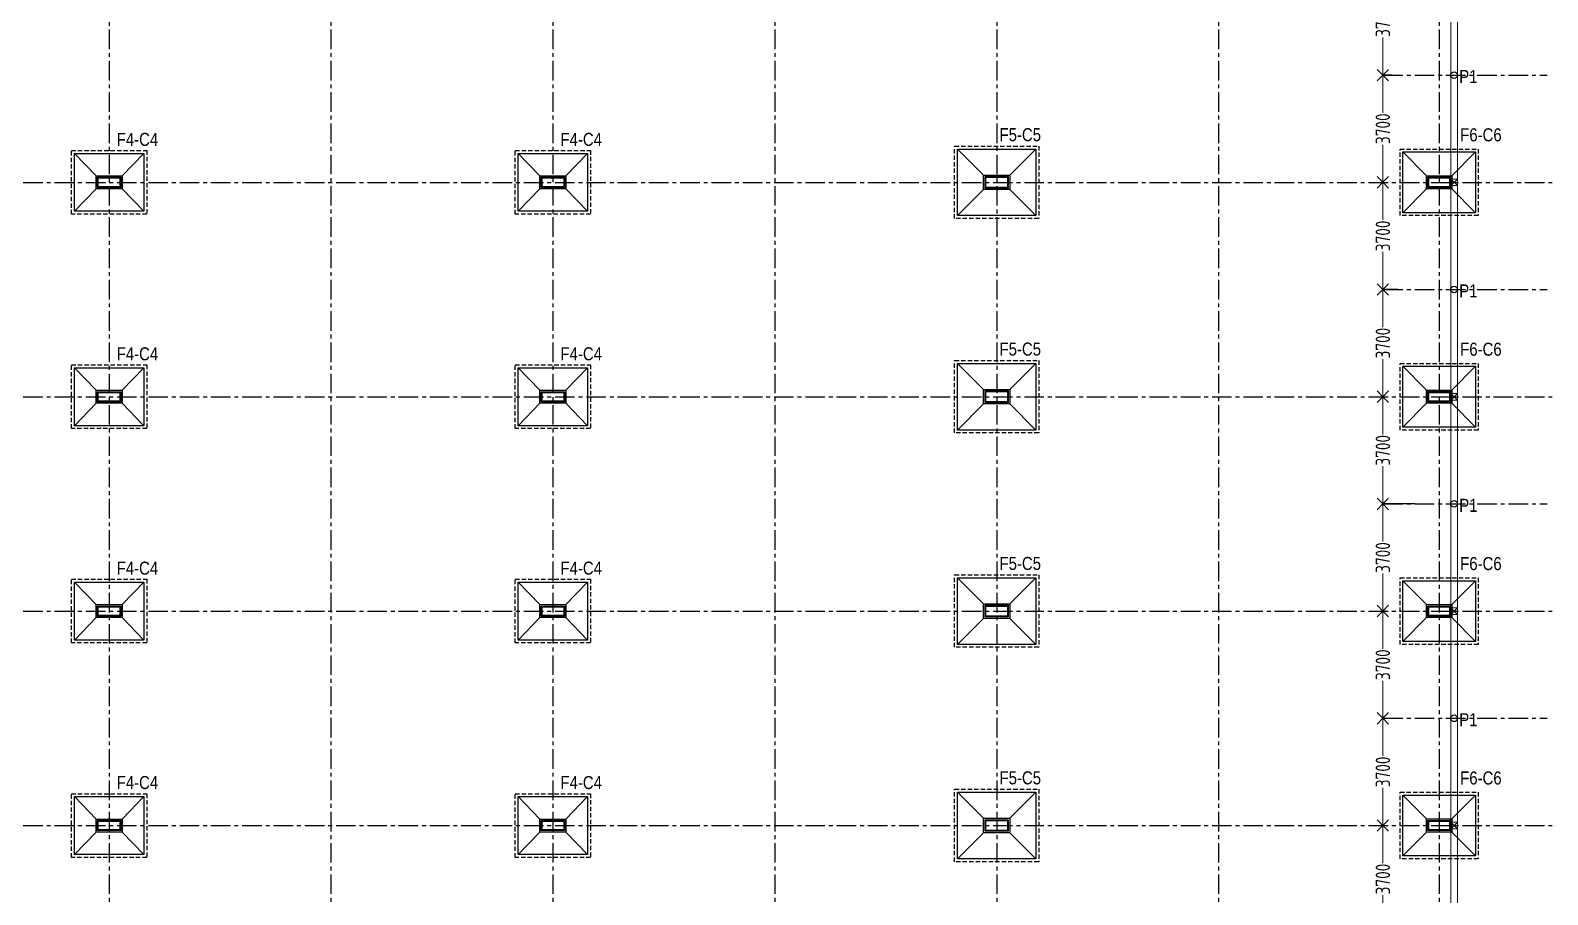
# Model space of a CAD drawing. Header units: inches. Extents: x -605 to 2991212, y -2872845 to 0.
# Drawn here: x 2309579 to 2361959, y -2674737 to -2644904 of the extents above; entities that cross this region are included whole.
import ezdxf

# ---------------------------------------------------------------- set-up
doc = ezdxf.new("R2010")
doc.units = ezdxf.units.IN
doc.header["$LTSCALE"] = 600
doc.header["$MEASUREMENT"] = 0
doc.linetypes.add('CENTER', pattern=[2, 1.25, -0.25, 0.25, -0.25])
doc.linetypes.add('DASHED2', pattern=[0.375, 0.25, -0.125])
for name, color, linetype, lineweight in [('PV_MASONRY', 10, 'Continuous', 0), ('PV_TEXT_ROMANS', 7, 'Continuous', 0), ('rDIMension', 1, 'Continuous', 18), ('rRCC 2', 40, 'Continuous', 15)]:
    doc.layers.add(name, color=color, linetype=linetype, lineweight=lineweight)
doc.layers.add('SnT-CENTER2', color=8, linetype='CENTER')
doc.styles.add('DIM', font='geniso.shx', dxfattribs={"width": 0.85})
doc.styles.add('J.P', font='ARIALN.TTF')
doc.dimstyles.new('ST-100', dxfattribs={"dimscale": 100, "dimtxt": 2.5, "dimasz": 2, "dimexe": 0.18, "dimexo": 0.0625, "dimgap": 0.2, "dimtad": 0, "dimdec": 0, "dimzin": 0, "dimdsep": 46, "dimtxsty": 'DIM', "dimblk": 'OPEN90', "dimcen": 0.09, "dimclrd": 256, "dimclrt": 7, "dimadec": 0, "dimazin": 0, "dimtfac": 1, "dimtdec": 0, "dimtofl": 0, "dimtmove": 0, "dimatfit": 3, "dimldrblk": 'OPEN90', "dimfxl": 1, "dimtolj": 1, "dimtzin": 0, "dimlwd": -1, "dimarcsym": 0})

# ---------------------------------------------------------------- blocks, each defined once
blk = doc.blocks.new('_Open90')
at = {"color": 0, "linetype": 'ByBlock', "lineweight": -2}
for p, q in [((0, 0), (-1, 0)), ((-0.5, 0.5), (0, 0)), ((0, 0), (-0.5, -0.5))]:
    blk.add_line(p, q, dxfattribs=at)
blk = doc.blocks.new('*D1405')
at = {"layer": 'Defpoints', "color": 0, "linetype": 'ByBlock'}
for p in [(2356156, -2672350), (2356270, -2672350), (2356515, -2676050)]:
    blk.add_point(p, dxfattribs=at)
at = {"layer": 'rDIMension', "color": 0, "linetype": 'ByBlock', "lineweight": -2}
for p, q in [((2356156, -2672350), (2356270, -2672350)), ((2356515, -2676050), (2356270, -2676050))]:
    blk.add_line(p, q, dxfattribs=at)
at = {"layer": 'rDIMension'}
for p, q in [((2356270, -2672750), (2356270, -2673649)), ((2356270, -2675650), (2356270, -2674752))]:
    blk.add_line(p, q, dxfattribs=at)
at = {"layer": 'rDIMension', "linetype": 'ByBlock', "xscale": 400, "yscale": 400, "zscale": 400}
for p, rotation in [((2356270, -2672350), 90), ((2356270, -2676050), 270)]:
    blk.add_blockref('_Open90', p, dxfattribs=dict(at, rotation=rotation))
at = {"layer": 'rDIMension', "color": 7, "linetype": 'ByBlock', "insert": (2356270, -2674200), "char_height": 500, "attachment_point": 5, "rotation": 90, "style": 'DIM'}
blk.add_mtext('\\A1;3700', dxfattribs=at)
blk = doc.blocks.new('*D1406')
at = {"layer": 'Defpoints', "color": 0, "linetype": 'ByBlock'}
for p in [(2356270, -2668650), (2356289, -2668650), (2356156, -2672350)]:
    blk.add_point(p, dxfattribs=at)
at = {"layer": 'rDIMension', "color": 0, "linetype": 'ByBlock', "lineweight": -2}
for p, q in [((2356289, -2668650), (2356270, -2668650)), ((2356156, -2672350), (2356270, -2672350))]:
    blk.add_line(p, q, dxfattribs=at)
at = {"layer": 'rDIMension'}
for p, q in [((2356270, -2669050), (2356270, -2669949)), ((2356270, -2671950), (2356270, -2671052))]:
    blk.add_line(p, q, dxfattribs=at)
at = {"layer": 'rDIMension', "linetype": 'ByBlock', "xscale": 400, "yscale": 400, "zscale": 400}
for p, rotation in [((2356270, -2668650), 90), ((2356270, -2672350), 270)]:
    blk.add_blockref('_Open90', p, dxfattribs=dict(at, rotation=rotation))
at = {"layer": 'rDIMension', "color": 7, "linetype": 'ByBlock', "insert": (2356270, -2670500), "char_height": 500, "attachment_point": 5, "rotation": 90, "style": 'DIM'}
blk.add_mtext('\\A1;3700', dxfattribs=at)
blk = doc.blocks.new('*D1407')
at = {"layer": 'Defpoints', "color": 0, "linetype": 'ByBlock'}
for p in [(2356270, -2664950), (2356270, -2664950), (2356289, -2668650)]:
    blk.add_point(p, dxfattribs=at)
at = {"layer": 'rDIMension', "color": 0, "linetype": 'ByBlock', "lineweight": -2}
for p, q in [((2356270, -2664950), (2356270, -2664950)), ((2356289, -2668650), (2356270, -2668650))]:
    blk.add_line(p, q, dxfattribs=at)
at = {"layer": 'rDIMension'}
for p, q in [((2356270, -2665350), (2356270, -2666249)), ((2356270, -2668250), (2356270, -2667352))]:
    blk.add_line(p, q, dxfattribs=at)
at = {"layer": 'rDIMension', "linetype": 'ByBlock', "xscale": 400, "yscale": 400, "zscale": 400}
for p, rotation in [((2356270, -2664950), 90), ((2356270, -2668650), 270)]:
    blk.add_blockref('_Open90', p, dxfattribs=dict(at, rotation=rotation))
at = {"layer": 'rDIMension', "color": 7, "linetype": 'ByBlock', "insert": (2356270, -2666800), "char_height": 500, "attachment_point": 5, "rotation": 90, "style": 'DIM'}
blk.add_mtext('\\A1;3700', dxfattribs=at)
blk = doc.blocks.new('*D1408')
at = {"layer": 'Defpoints', "color": 0, "linetype": 'ByBlock'}
for p in [(2356270, -2661250), (2357378, -2661250), (2356270, -2664950)]:
    blk.add_point(p, dxfattribs=at)
at = {"layer": 'rDIMension', "color": 0, "linetype": 'ByBlock', "lineweight": -2}
for p, q in [((2357378, -2661250), (2356270, -2661250)), ((2356270, -2664950), (2356270, -2664950))]:
    blk.add_line(p, q, dxfattribs=at)
at = {"layer": 'rDIMension'}
for p, q in [((2356270, -2661650), (2356270, -2662549)), ((2356270, -2664550), (2356270, -2663652))]:
    blk.add_line(p, q, dxfattribs=at)
at = {"layer": 'rDIMension', "linetype": 'ByBlock', "xscale": 400, "yscale": 400, "zscale": 400}
for p, rotation in [((2356270, -2661250), 90), ((2356270, -2664950), 270)]:
    blk.add_blockref('_Open90', p, dxfattribs=dict(at, rotation=rotation))
at = {"layer": 'rDIMension', "color": 7, "linetype": 'ByBlock', "insert": (2356270, -2663100), "char_height": 500, "attachment_point": 5, "rotation": 90, "style": 'DIM'}
blk.add_mtext('\\A1;3700', dxfattribs=at)
blk = doc.blocks.new('*D1409')
at = {"layer": 'Defpoints', "color": 0, "linetype": 'ByBlock'}
for p in [(2356270, -2657550), (2356270, -2657550), (2357378, -2661250)]:
    blk.add_point(p, dxfattribs=at)
at = {"layer": 'rDIMension', "color": 0, "linetype": 'ByBlock', "lineweight": -2}
for p, q in [((2356270, -2657550), (2356270, -2657550)), ((2357378, -2661250), (2356270, -2661250))]:
    blk.add_line(p, q, dxfattribs=at)
at = {"layer": 'rDIMension'}
for p, q in [((2356270, -2657950), (2356270, -2658849)), ((2356270, -2660850), (2356270, -2659952))]:
    blk.add_line(p, q, dxfattribs=at)
at = {"layer": 'rDIMension', "linetype": 'ByBlock', "xscale": 400, "yscale": 400, "zscale": 400}
for p, rotation in [((2356270, -2657550), 90), ((2356270, -2661250), 270)]:
    blk.add_blockref('_Open90', p, dxfattribs=dict(at, rotation=rotation))
at = {"layer": 'rDIMension', "color": 7, "linetype": 'ByBlock', "insert": (2356270, -2659400), "char_height": 500, "attachment_point": 5, "rotation": 90, "style": 'DIM'}
blk.add_mtext('\\A1;3700', dxfattribs=at)
blk = doc.blocks.new('*D1410')
at = {"layer": 'Defpoints', "color": 0, "linetype": 'ByBlock'}
for p in [(2356270, -2653850), (2356790, -2653850), (2356270, -2657550)]:
    blk.add_point(p, dxfattribs=at)
at = {"layer": 'rDIMension', "color": 0, "linetype": 'ByBlock', "lineweight": -2}
for p, q in [((2356790, -2653850), (2356270, -2653850)), ((2356270, -2657550), (2356270, -2657550))]:
    blk.add_line(p, q, dxfattribs=at)
at = {"layer": 'rDIMension'}
for p, q in [((2356270, -2654250), (2356270, -2655149)), ((2356270, -2657150), (2356270, -2656252))]:
    blk.add_line(p, q, dxfattribs=at)
at = {"layer": 'rDIMension', "linetype": 'ByBlock', "xscale": 400, "yscale": 400, "zscale": 400}
for p, rotation in [((2356270, -2653850), 90), ((2356270, -2657550), 270)]:
    blk.add_blockref('_Open90', p, dxfattribs=dict(at, rotation=rotation))
at = {"layer": 'rDIMension', "color": 7, "linetype": 'ByBlock', "insert": (2356270, -2655700), "char_height": 500, "attachment_point": 5, "rotation": 90, "style": 'DIM'}
blk.add_mtext('\\A1;3700', dxfattribs=at)
blk = doc.blocks.new('*D1411')
at = {"layer": 'Defpoints', "color": 0, "linetype": 'ByBlock'}
for p in [(2356270, -2650150), (2356270, -2650150), (2356790, -2653850)]:
    blk.add_point(p, dxfattribs=at)
at = {"layer": 'rDIMension', "color": 0, "linetype": 'ByBlock', "lineweight": -2}
for p, q in [((2356270, -2650150), (2356270, -2650150)), ((2356790, -2653850), (2356270, -2653850))]:
    blk.add_line(p, q, dxfattribs=at)
at = {"layer": 'rDIMension'}
for p, q in [((2356270, -2650550), (2356270, -2651449)), ((2356270, -2653450), (2356270, -2652552))]:
    blk.add_line(p, q, dxfattribs=at)
at = {"layer": 'rDIMension', "linetype": 'ByBlock', "xscale": 400, "yscale": 400, "zscale": 400}
for p, rotation in [((2356270, -2650150), 90), ((2356270, -2653850), 270)]:
    blk.add_blockref('_Open90', p, dxfattribs=dict(at, rotation=rotation))
at = {"layer": 'rDIMension', "color": 7, "linetype": 'ByBlock', "insert": (2356270, -2652000), "char_height": 500, "attachment_point": 5, "rotation": 90, "style": 'DIM'}
blk.add_mtext('\\A1;3700', dxfattribs=at)
blk = doc.blocks.new('*D1412')
at = {"layer": 'Defpoints', "color": 0, "linetype": 'ByBlock'}
for p in [(2356270, -2646450), (2356589, -2646450), (2356270, -2650150)]:
    blk.add_point(p, dxfattribs=at)
at = {"layer": 'rDIMension', "color": 0, "linetype": 'ByBlock', "lineweight": -2}
for p, q in [((2356589, -2646450), (2356270, -2646450)), ((2356270, -2650150), (2356270, -2650150))]:
    blk.add_line(p, q, dxfattribs=at)
at = {"layer": 'rDIMension'}
for p, q in [((2356270, -2646850), (2356270, -2647749)), ((2356270, -2649750), (2356270, -2648852))]:
    blk.add_line(p, q, dxfattribs=at)
at = {"layer": 'rDIMension', "linetype": 'ByBlock', "xscale": 400, "yscale": 400, "zscale": 400}
for p, rotation in [((2356270, -2646450), 90), ((2356270, -2650150), 270)]:
    blk.add_blockref('_Open90', p, dxfattribs=dict(at, rotation=rotation))
at = {"layer": 'rDIMension', "color": 7, "linetype": 'ByBlock', "insert": (2356270, -2648300), "char_height": 500, "attachment_point": 5, "rotation": 90, "style": 'DIM'}
blk.add_mtext('\\A1;3700', dxfattribs=at)
blk = doc.blocks.new('*D1413')
at = {"layer": 'Defpoints', "color": 0, "linetype": 'ByBlock'}
for p in [(2356270, -2642750), (2356270, -2642750), (2356589, -2646450)]:
    blk.add_point(p, dxfattribs=at)
at = {"layer": 'rDIMension', "color": 0, "linetype": 'ByBlock', "lineweight": -2}
for p, q in [((2356270, -2642750), (2356270, -2642750)), ((2356589, -2646450), (2356270, -2646450))]:
    blk.add_line(p, q, dxfattribs=at)
at = {"layer": 'rDIMension'}
for p, q in [((2356270, -2643150), (2356270, -2644049)), ((2356270, -2646050), (2356270, -2645152))]:
    blk.add_line(p, q, dxfattribs=at)
at = {"layer": 'rDIMension', "linetype": 'ByBlock', "xscale": 400, "yscale": 400, "zscale": 400}
for p, rotation in [((2356270, -2642750), 90), ((2356270, -2646450), 270)]:
    blk.add_blockref('_Open90', p, dxfattribs=dict(at, rotation=rotation))
at = {"layer": 'rDIMension', "color": 7, "linetype": 'ByBlock', "insert": (2356270, -2644600), "char_height": 500, "attachment_point": 5, "rotation": 90, "style": 'DIM'}
blk.add_mtext('\\A1;3700', dxfattribs=at)
blk = doc.blocks.new('*D1444')
at = {"layer": 'Defpoints', "color": 0, "linetype": 'ByBlock'}
for p in [(2358843, -2629990), (2364974, -2629990), (2358843, -2717112)]:
    blk.add_point(p, dxfattribs=at)
at = {"layer": 'rDIMension', "color": 0, "linetype": 'ByBlock', "lineweight": -2}
for p, q in [((2358843, -2629990), (2364974, -2629990)), ((2358843, -2717112), (2364974, -2717112))]:
    blk.add_line(p, q, dxfattribs=at)
at = {"layer": 'rDIMension'}
for p, q in [((2364974, -2630390), (2364974, -2672320)), ((2364974, -2716712), (2364974, -2674782))]:
    blk.add_line(p, q, dxfattribs=at)
at = {"layer": 'rDIMension', "linetype": 'ByBlock', "xscale": 400, "yscale": 400, "zscale": 400}
for p, rotation in [((2364974, -2629990), 90), ((2364974, -2717112), 270)]:
    blk.add_blockref('_Open90', p, dxfattribs=dict(at, rotation=rotation))
at = {"layer": 'rDIMension', "color": 7, "linetype": 'ByBlock', "insert": (2364974, -2673551), "char_height": 500, "attachment_point": 5, "rotation": 90, "style": 'DIM'}
blk.add_mtext('\\A1;87122 O/O', dxfattribs=at)

msp = doc.modelspace()

# ---------------------------------------------------------------- linework, layer by layer
at = {"color": 7, "linetype": 'DASHED2'}
for points in [[(2310998.1, -2649050.4), (2313598.1, -2649050.4), (2313598.1, -2651250.4), (2310998.1, -2651250.4)], [(2326318.1, -2649050.4), (2328918.1, -2649050.4), (2328918.1, -2651250.4), (2326318.1, -2651250.4)], [(2341488.1, -2648900.4), (2344388.1, -2648900.4), (2344388.1, -2651400.4), (2341488.1, -2651400.4)], [(2359563.1, -2649000.4), (2359563.1, -2651300.4), (2356863.1, -2651300.4), (2356863.1, -2649000.4)], [(2310998.1, -2656452), (2313598.1, -2656452), (2313598.1, -2658652), (2310998.1, -2658652)], [(2326318.1, -2656452), (2328918.1, -2656452), (2328918.1, -2658652), (2326318.1, -2658652)], [(2341488.1, -2656300.4), (2344388.1, -2656300.4), (2344388.1, -2658800.4), (2341488.1, -2658800.4)], [(2359563.1, -2656400.4), (2359563.1, -2658700.4), (2356863.1, -2658700.4), (2356863.1, -2656400.4)], [(2310998.1, -2663850.4), (2313598.1, -2663850.4), (2313598.1, -2666050.4), (2310998.1, -2666050.4)], [(2326318.1, -2663850.4), (2328918.1, -2663850.4), (2328918.1, -2666050.4), (2326318.1, -2666050.4)], [(2341488.1, -2663700.4), (2344388.1, -2663700.4), (2344388.1, -2666200.4), (2341488.1, -2666200.4)], [(2359563.1, -2663800.4), (2359563.1, -2666100.4), (2356863.1, -2666100.4), (2356863.1, -2663800.4)], [(2310998.1, -2671252), (2313598.1, -2671252), (2313598.1, -2673452), (2310998.1, -2673452)], [(2326318.1, -2671252), (2328918.1, -2671252), (2328918.1, -2673452), (2326318.1, -2673452)], [(2341488.1, -2671100.4), (2344388.1, -2671100.4), (2344388.1, -2673600.4), (2341488.1, -2673600.4)], [(2359563.1, -2671200.4), (2359563.1, -2673500.4), (2356863.1, -2673500.4), (2356863.1, -2671200.4)]]:
    msp.add_lwpolyline(points, close=True, dxfattribs=at)
at = {"color": 1, "linetype": 'ByBlock'}
for points in [[(2311098.1, -2649150.4), (2313498.1, -2649150.4), (2313498.1, -2651150.4), (2311098.1, -2651150.4)], [(2326418.1, -2649150.4), (2328818.1, -2649150.4), (2328818.1, -2651150.4), (2326418.1, -2651150.4)], [(2341588.1, -2649000.4), (2344288.1, -2649000.4), (2344288.1, -2651300.4), (2341588.1, -2651300.4)], [(2359463.1, -2649100.4), (2359463.1, -2651200.4), (2356963.1, -2651200.4), (2356963.1, -2649100.4)], [(2311848.1, -2649925.4), (2312748.1, -2649925.4), (2312748.1, -2650375.4), (2311848.1, -2650375.4)], [(2327168.1, -2649925.4), (2328068.1, -2649925.4), (2328068.1, -2650375.4), (2327168.1, -2650375.4)], [(2342488.1, -2649900.4), (2343388.1, -2649900.4), (2343388.1, -2650400.4), (2342488.1, -2650400.4)], [(2357778.1, -2649925.4), (2358648.1, -2649925.4), (2358648.1, -2650375.4), (2357778.1, -2650375.4)], [(2311098.1, -2656552), (2313498.1, -2656552), (2313498.1, -2658552), (2311098.1, -2658552)], [(2326418.1, -2656552), (2328818.1, -2656552), (2328818.1, -2658552), (2326418.1, -2658552)], [(2341588.1, -2656400.4), (2344288.1, -2656400.4), (2344288.1, -2658700.4), (2341588.1, -2658700.4)], [(2359463.1, -2656500.4), (2359463.1, -2658600.4), (2356963.1, -2658600.4), (2356963.1, -2656500.4)], [(2311848.1, -2657327), (2312748.1, -2657327), (2312748.1, -2657777), (2311848.1, -2657777)], [(2327168.1, -2657327), (2328068.1, -2657327), (2328068.1, -2657777), (2327168.1, -2657777)], [(2342488.1, -2657300.4), (2343388.1, -2657300.4), (2343388.1, -2657800.4), (2342488.1, -2657800.4)], [(2357778.1, -2657325.4), (2358648.1, -2657325.4), (2358648.1, -2657775.4), (2357778.1, -2657775.4)], [(2311098.1, -2663950.4), (2313498.1, -2663950.4), (2313498.1, -2665950.4), (2311098.1, -2665950.4)], [(2326418.1, -2663950.4), (2328818.1, -2663950.4), (2328818.1, -2665950.4), (2326418.1, -2665950.4)], [(2341588.1, -2663800.4), (2344288.1, -2663800.4), (2344288.1, -2666100.4), (2341588.1, -2666100.4)], [(2359463.1, -2663900.4), (2359463.1, -2666000.4), (2356963.1, -2666000.4), (2356963.1, -2663900.4)], [(2311848.1, -2664725.4), (2312748.1, -2664725.4), (2312748.1, -2665175.4), (2311848.1, -2665175.4)], [(2327168.1, -2664725.4), (2328068.1, -2664725.4), (2328068.1, -2665175.4), (2327168.1, -2665175.4)], [(2342488.1, -2664700.4), (2343388.1, -2664700.4), (2343388.1, -2665200.4), (2342488.1, -2665200.4)], [(2357778.1, -2664725.4), (2358648.1, -2664725.4), (2358648.1, -2665175.4), (2357778.1, -2665175.4)], [(2341588.1, -2671200.4), (2344288.1, -2671200.4), (2344288.1, -2673500.4), (2341588.1, -2673500.4)], [(2359463.1, -2671300.4), (2359463.1, -2673400.4), (2356963.1, -2673400.4), (2356963.1, -2671300.4)], [(2311098.1, -2671352), (2313498.1, -2671352), (2313498.1, -2673352), (2311098.1, -2673352)], [(2326418.1, -2671352), (2328818.1, -2671352), (2328818.1, -2673352), (2326418.1, -2673352)], [(2311848.1, -2672127), (2312748.1, -2672127), (2312748.1, -2672577), (2311848.1, -2672577)], [(2327168.1, -2672127), (2328068.1, -2672127), (2328068.1, -2672577), (2327168.1, -2672577)], [(2342488.1, -2672100.4), (2343388.1, -2672100.4), (2343388.1, -2672600.4), (2342488.1, -2672600.4)], [(2357778.1, -2672125.4), (2358648.1, -2672125.4), (2358648.1, -2672575.4), (2357778.1, -2672575.4)]]:
    msp.add_lwpolyline(points, close=True, dxfattribs=at)
for points in [[(2311098.1, -2649150.4), (2311848.1, -2649925.4)], [(2313498.1, -2649150.4), (2312748.1, -2649925.4)], [(2326418.1, -2649150.4), (2327168.1, -2649925.4)], [(2328818.1, -2649150.4), (2328068.1, -2649925.4)], [(2342488.1, -2649900.4), (2341588.1, -2649000.4)], [(2343388.1, -2649900.4), (2344288.1, -2649000.4)], [(2357778.1, -2649925.4), (2356963.1, -2649100.4)], [(2358648.1, -2649925.4), (2359463.1, -2649100.4)], [(2311098.1, -2651150.4), (2311848.1, -2650375.4)], [(2313498.1, -2651150.4), (2312748.1, -2650375.4)], [(2326418.1, -2651150.4), (2327168.1, -2650375.4)], [(2328818.1, -2651150.4), (2328068.1, -2650375.4)], [(2357778.1, -2650375.4), (2356963.1, -2651200.4)], [(2358648.1, -2650375.4), (2359463.1, -2651200.4)], [(2342488.1, -2650400.4), (2341588.1, -2651300.4)], [(2343388.1, -2650400.4), (2344288.1, -2651300.4)], [(2311098.1, -2656552), (2311848.1, -2657327)], [(2313498.1, -2656552), (2312748.1, -2657327)], [(2326418.1, -2656552), (2327168.1, -2657327)], [(2328818.1, -2656552), (2328068.1, -2657327)], [(2342488.1, -2657300.4), (2341588.1, -2656400.4)], [(2343388.1, -2657300.4), (2344288.1, -2656400.4)], [(2357778.1, -2657325.4), (2356963.1, -2656500.4)], [(2358648.1, -2657325.4), (2359463.1, -2656500.4)], [(2311098.1, -2658552), (2311848.1, -2657777)], [(2313498.1, -2658552), (2312748.1, -2657777)], [(2326418.1, -2658552), (2327168.1, -2657777)], [(2328818.1, -2658552), (2328068.1, -2657777)], [(2342488.1, -2657800.4), (2341588.1, -2658700.4)], [(2343388.1, -2657800.4), (2344288.1, -2658700.4)], [(2357778.1, -2657775.4), (2356963.1, -2658600.4)], [(2358648.1, -2657775.4), (2359463.1, -2658600.4)], [(2311098.1, -2663950.4), (2311848.1, -2664725.4)], [(2313498.1, -2663950.4), (2312748.1, -2664725.4)], [(2326418.1, -2663950.4), (2327168.1, -2664725.4)], [(2328818.1, -2663950.4), (2328068.1, -2664725.4)], [(2342488.1, -2664700.4), (2341588.1, -2663800.4)], [(2343388.1, -2664700.4), (2344288.1, -2663800.4)], [(2357778.1, -2664725.4), (2356963.1, -2663900.4)], [(2358648.1, -2664725.4), (2359463.1, -2663900.4)], [(2311098.1, -2665950.4), (2311848.1, -2665175.4)], [(2313498.1, -2665950.4), (2312748.1, -2665175.4)], [(2326418.1, -2665950.4), (2327168.1, -2665175.4)], [(2328818.1, -2665950.4), (2328068.1, -2665175.4)], [(2342488.1, -2665200.4), (2341588.1, -2666100.4)], [(2343388.1, -2665200.4), (2344288.1, -2666100.4)], [(2357778.1, -2665175.4), (2356963.1, -2666000.4)], [(2358648.1, -2665175.4), (2359463.1, -2666000.4)], [(2342488.1, -2672100.4), (2341588.1, -2671200.4)], [(2343388.1, -2672100.4), (2344288.1, -2671200.4)], [(2357778.1, -2672125.4), (2356963.1, -2671300.4)], [(2358648.1, -2672125.4), (2359463.1, -2671300.4)], [(2311098.1, -2671352), (2311848.1, -2672127)], [(2313498.1, -2671352), (2312748.1, -2672127)], [(2326418.1, -2671352), (2327168.1, -2672127)], [(2328818.1, -2671352), (2328068.1, -2672127)], [(2311098.1, -2673352), (2311848.1, -2672577)], [(2313498.1, -2673352), (2312748.1, -2672577)], [(2326418.1, -2673352), (2327168.1, -2672577)], [(2328818.1, -2673352), (2328068.1, -2672577)], [(2342488.1, -2672600.4), (2341588.1, -2673500.4)], [(2343388.1, -2672600.4), (2344288.1, -2673500.4)], [(2357778.1, -2672575.4), (2356963.1, -2673400.4)], [(2358648.1, -2672575.4), (2359463.1, -2673400.4)]]:
    msp.add_lwpolyline(points, dxfattribs=at)
at = {"color": 3, "linetype": 'ByBlock'}
for points in [[(2311898.1, -2649975.4), (2312698.1, -2649975.4), (2312698.1, -2650325.4), (2311898.1, -2650325.4)], [(2327218.1, -2649975.4), (2328018.1, -2649975.4), (2328018.1, -2650325.4), (2327218.1, -2650325.4)], [(2342538.1, -2649950.4), (2343338.1, -2649950.4), (2343338.1, -2650350.4), (2342538.1, -2650350.4)], [(2357828.1, -2649975.4), (2358598.1, -2649975.4), (2358598.1, -2650325.4), (2357828.1, -2650325.4)], [(2311898.1, -2657377), (2312698.1, -2657377), (2312698.1, -2657727), (2311898.1, -2657727)], [(2327218.1, -2657377), (2328018.1, -2657377), (2328018.1, -2657727), (2327218.1, -2657727)], [(2342538.1, -2657350.4), (2343338.1, -2657350.4), (2343338.1, -2657750.4), (2342538.1, -2657750.4)], [(2357828.1, -2657375.4), (2358598.1, -2657375.4), (2358598.1, -2657725.4), (2357828.1, -2657725.4)], [(2311898.1, -2664775.4), (2312698.1, -2664775.4), (2312698.1, -2665125.4), (2311898.1, -2665125.4)], [(2327218.1, -2664775.4), (2328018.1, -2664775.4), (2328018.1, -2665125.4), (2327218.1, -2665125.4)], [(2342538.1, -2664750.4), (2343338.1, -2664750.4), (2343338.1, -2665150.4), (2342538.1, -2665150.4)], [(2357828.1, -2664775.4), (2358598.1, -2664775.4), (2358598.1, -2665125.4), (2357828.1, -2665125.4)], [(2311898.1, -2672177), (2312698.1, -2672177), (2312698.1, -2672527), (2311898.1, -2672527)], [(2327218.1, -2672177), (2328018.1, -2672177), (2328018.1, -2672527), (2327218.1, -2672527)], [(2342538.1, -2672150.4), (2343338.1, -2672150.4), (2343338.1, -2672550.4), (2342538.1, -2672550.4)], [(2357828.1, -2672175.4), (2358598.1, -2672175.4), (2358598.1, -2672525.4), (2357828.1, -2672525.4)]]:
    msp.add_lwpolyline(points, close=True, dxfattribs=at)
at = {"color": 2, "linetype": 'ByBlock'}
for points in [[(2311923.1, -2650000.4), (2312673.1, -2650000.4), (2312673.1, -2650300.4), (2311923.1, -2650300.4)], [(2327243.1, -2650000.4), (2327993.1, -2650000.4), (2327993.1, -2650300.4), (2327243.1, -2650300.4)], [(2342563.1, -2649975.4), (2343313.1, -2649975.4), (2343313.1, -2650325.4), (2342563.1, -2650325.4)], [(2357853.1, -2650000.4), (2358573.1, -2650000.4), (2358573.1, -2650300.4), (2357853.1, -2650300.4)], [(2311923.1, -2657402), (2312673.1, -2657402), (2312673.1, -2657702), (2311923.1, -2657702)], [(2327243.1, -2657402), (2327993.1, -2657402), (2327993.1, -2657702), (2327243.1, -2657702)], [(2342563.1, -2657375.4), (2343313.1, -2657375.4), (2343313.1, -2657725.4), (2342563.1, -2657725.4)], [(2357853.1, -2657400.4), (2358573.1, -2657400.4), (2358573.1, -2657700.4), (2357853.1, -2657700.4)], [(2311923.1, -2664800.4), (2312673.1, -2664800.4), (2312673.1, -2665100.4), (2311923.1, -2665100.4)], [(2327243.1, -2664800.4), (2327993.1, -2664800.4), (2327993.1, -2665100.4), (2327243.1, -2665100.4)], [(2342563.1, -2664775.4), (2343313.1, -2664775.4), (2343313.1, -2665125.4), (2342563.1, -2665125.4)], [(2357853.1, -2664800.4), (2358573.1, -2664800.4), (2358573.1, -2665100.4), (2357853.1, -2665100.4)], [(2311923.1, -2672202), (2312673.1, -2672202), (2312673.1, -2672502), (2311923.1, -2672502)], [(2327243.1, -2672202), (2327993.1, -2672202), (2327993.1, -2672502), (2327243.1, -2672502)], [(2342563.1, -2672175.4), (2343313.1, -2672175.4), (2343313.1, -2672525.4), (2342563.1, -2672525.4)], [(2357853.1, -2672200.4), (2358573.1, -2672200.4), (2358573.1, -2672500.4), (2357853.1, -2672500.4)]]:
    msp.add_lwpolyline(points, close=True, dxfattribs=at)
at = {"color": 8, "linetype": 'ByBlock'}
for centre in [(2358728.1, -2646450.4), (2358728.1, -2646450.4), (2358728.1, -2653850.4), (2358728.1, -2653850.4), (2358728.1, -2661250.4), (2358728.1, -2661250.4), (2358728.1, -2668650.4), (2358728.1, -2668650.4)]:
    msp.add_circle(centre, 115, dxfattribs=at)
at = {"layer": 'PV_MASONRY', "color": 8}
for points in [[(2358613.1, -2630219.9), (2358613.1, -2702248.4)], [(2358843.1, -2629989.9), (2358843.1, -2702248.4)]]:
    msp.add_lwpolyline(points, dxfattribs=at)
at = {"layer": 'rRCC 2', "color": 6}
for p, q in [((2358843.1, -2650035.4), (2358613.1, -2650265.4)), ((2358843.1, -2650265.4), (2358613.1, -2650035.4)), ((2358843.1, -2657435.4), (2358613.1, -2657665.4)), ((2358843.1, -2657665.4), (2358613.1, -2657435.4)), ((2358843.1, -2664835.4), (2358613.1, -2665065.4)), ((2358843.1, -2665065.4), (2358613.1, -2664835.4)), ((2358843.1, -2672235.4), (2358613.1, -2672465.4)), ((2358843.1, -2672465.4), (2358613.1, -2672235.4))]:
    msp.add_line(p, q, dxfattribs=at)
for points in [[(2358843.1, -2650035.4), (2358613.1, -2650035.4), (2358613.1, -2650265.4), (2358843.1, -2650265.4)], [(2358843.1, -2657435.4), (2358613.1, -2657435.4), (2358613.1, -2657665.4), (2358843.1, -2657665.4)], [(2358843.1, -2664835.4), (2358613.1, -2664835.4), (2358613.1, -2665065.4), (2358843.1, -2665065.4)], [(2358843.1, -2672235.4), (2358613.1, -2672235.4), (2358613.1, -2672465.4), (2358843.1, -2672465.4)]]:
    msp.add_lwpolyline(points, close=True, dxfattribs=at)
at = {"layer": 'SnT-CENTER2', "color": 6, "ltscale": 0.9}
for p, q in [((2312298.1, -2622198.1), (2312298.1, -2723586.2)), ((2319958.1, -2622198.1), (2319958.1, -2723586.2)), ((2327618.1, -2622198.1), (2327618.1, -2723586.2)), ((2335278.1, -2622198.1), (2335278.1, -2723586.2)), ((2342938.1, -2622198.1), (2342938.1, -2723586.2)), ((2350598.1, -2622198.1), (2350598.1, -2723586.2)), ((2358208.1, -2622198.1), (2358208.1, -2723586.2)), ((2299614.3, -2650150.4), (2365919.7, -2650150.4)), ((2299614.3, -2657550.4), (2365919.7, -2657550.4)), ((2299614.3, -2664950.4), (2365919.7, -2664950.4)), ((2299614.3, -2672350.4), (2365919.7, -2672350.4))]:
    msp.add_line(p, q, dxfattribs=at)
at = {"layer": 'SnT-CENTER2', "color": 8, "ltscale": 0.9}
for points in [[(2356288.6, -2646450.4), (2361936.4, -2646450.4)], [(2356288.6, -2653850.4), (2361936.4, -2653850.4)], [(2356288.6, -2661250.4), (2361936.4, -2661250.4)], [(2356288.6, -2668650.4), (2361936.4, -2668650.4)]]:
    msp.add_lwpolyline(points, dxfattribs=at)

# ---------------------------------------------------------------- texts
at = {"layer": 'PV_TEXT_ROMANS', "char_height": 450, "style": 'J.P'}
for s, insert, width, attachment_point in [('\\pxqc;P1', (2360290.1, -2646274.4), 2135.966, 3), ('\\pxqc;F5-C5', (2343287.3, -2648280.4), 931.892, 1), ('\\pxqc;F6-C6', (2359188.8, -2648285.6), 931.892, 1), ('\\pxqc;F4-C4', (2312810.4, -2648441.8), 931.892, 1), ('\\pxqc;F4-C4', (2328130.4, -2648441.8), 931.892, 1), ('\\pxqc;P1', (2360290.1, -2653674.4), 2135.966, 3), ('\\pxqc;F4-C4', (2312810.4, -2655843.4), 931.892, 1), ('\\pxqc;F4-C4', (2328130.4, -2655843.4), 931.892, 1), ('\\pxqc;F5-C5', (2343287.3, -2655680.4), 931.892, 1), ('\\pxqc;F6-C6', (2359188.8, -2655685.6), 931.892, 1), ('\\pxqc;P1', (2360290.1, -2661074.4), 2135.966, 3), ('\\pxqc;F4-C4', (2312810.4, -2663241.8), 931.892, 1), ('\\pxqc;F4-C4', (2328130.4, -2663241.8), 931.892, 1), ('\\pxqc;F5-C5', (2343287.3, -2663080.4), 931.892, 1), ('\\pxqc;F6-C6', (2359188.8, -2663085.6), 931.892, 1), ('\\pxqc;P1', (2360290.1, -2668474.4), 2135.966, 3), ('\\pxqc;F4-C4', (2312810.4, -2670643.4), 931.892, 1), ('\\pxqc;F4-C4', (2328130.4, -2670643.4), 931.892, 1), ('\\pxqc;F5-C5', (2343287.3, -2670480.4), 931.892, 1), ('\\pxqc;F6-C6', (2359188.8, -2670485.6), 931.892, 1)]:
    msp.add_mtext(s, dxfattribs=dict(at, insert=insert, width=width, attachment_point=attachment_point))

# ---------------------------------------------------------------- dimensions: what is measured, and where the dimension line sits
at = {"layer": 'rDIMension', "color": 1, "linetype": 'ByBlock'}
dim = msp.add_linear_dim(base=(2364973.7203, -2629989.9396), p1=(2358843.0939, -2717112.4272), p2=(2358843.0939, -2629989.9396), angle=90, text='<> O/O', dimstyle='ST-100', override={"dimtxt": 5, "dimasz": 4, "dimexe": 0, "dimexo": 0, "dimblk": 'Open90', "dimtmove": 1, "dimfxl": 1.25, "dimtfillclr": 256, "dimarcsym": 2}, dxfattribs=at)
dim.commit()
dim.dimension.update_dxf_attribs({"geometry": '*D1444', "text_midpoint": (2364973.7203, -2673551.1834)})
at = {"layer": 'rDIMension', "color": 8, "linetype": 'ByBlock'}
for base, p1, p2, picture, middle in [((2356270.1, -2642750.4), (2356589, -2646450.4), (2356270.1, -2642750.4), '*D1413', (2356270.1, -2644600.4)), ((2356270.1, -2646450.4), (2356270.1, -2650150.4), (2356589, -2646450.4), '*D1412', (2356270.1, -2648300.4)), ((2356270.1, -2650150.4), (2356790.1, -2653850.4), (2356270.1, -2650150.4), '*D1411', (2356270.1, -2652000.4)), ((2356270.1, -2653850.4), (2356270.1, -2657550.4), (2356790.1, -2653850.4), '*D1410', (2356270.1, -2655700.4)), ((2356270.1, -2657550.4), (2357378.1, -2661250.4), (2356270.1, -2657550.4), '*D1409', (2356270.1, -2659400.4)), ((2356270.1, -2661250.4), (2356270.1, -2664950.4), (2357378.1, -2661250.4), '*D1408', (2356270.1, -2663100.4)), ((2356270.1, -2664950.4), (2356288.6, -2668650.4), (2356270.1, -2664950.4), '*D1407', (2356270.1, -2666800.4)), ((2356270.1, -2668650.4), (2356155.6, -2672350.4), (2356288.6, -2668650.4), '*D1406', (2356270.1, -2670500.4)), ((2356270.1, -2672350.4), (2356515.1, -2676050.4), (2356155.6, -2672350.4), '*D1405', (2356270.1, -2674200.4))]:
    dim = msp.add_linear_dim(base=base, p1=p1, p2=p2, angle=90, dimstyle='ST-100', override={"dimtxt": 5, "dimasz": 4, "dimexe": 0, "dimexo": 0, "dimtmove": 1, "dimfxl": 1.25, "dimtfillclr": 256, "dimarcsym": 2}, dxfattribs=at)
    dim.commit()
    dim.dimension.update_dxf_attribs({"geometry": picture, "text_midpoint": middle})

doc.saveas('drawing.dxf')
